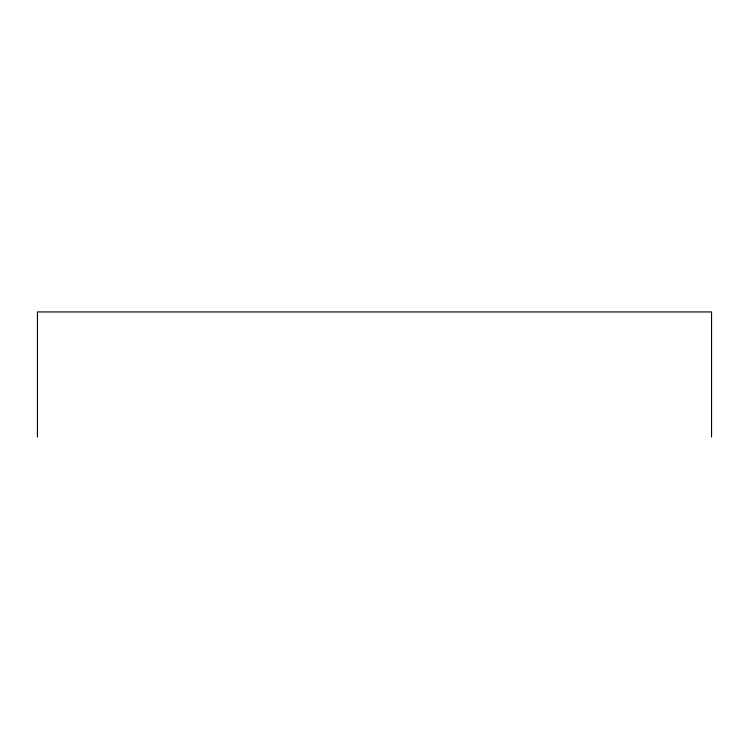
<?xml version="1.0" encoding="UTF-8"?>
<svg xmlns="http://www.w3.org/2000/svg" width="749" height="749" viewBox="0 0 749 749"><rect width="100%" height="100%" fill="white"/><g stroke="black" fill="none" stroke-linecap="round" stroke-linejoin="round"><path stroke-width="1.12" d="M711.55 437.06L711.55 311.94L37.45 311.94L37.45 437.06"/></g></svg>
